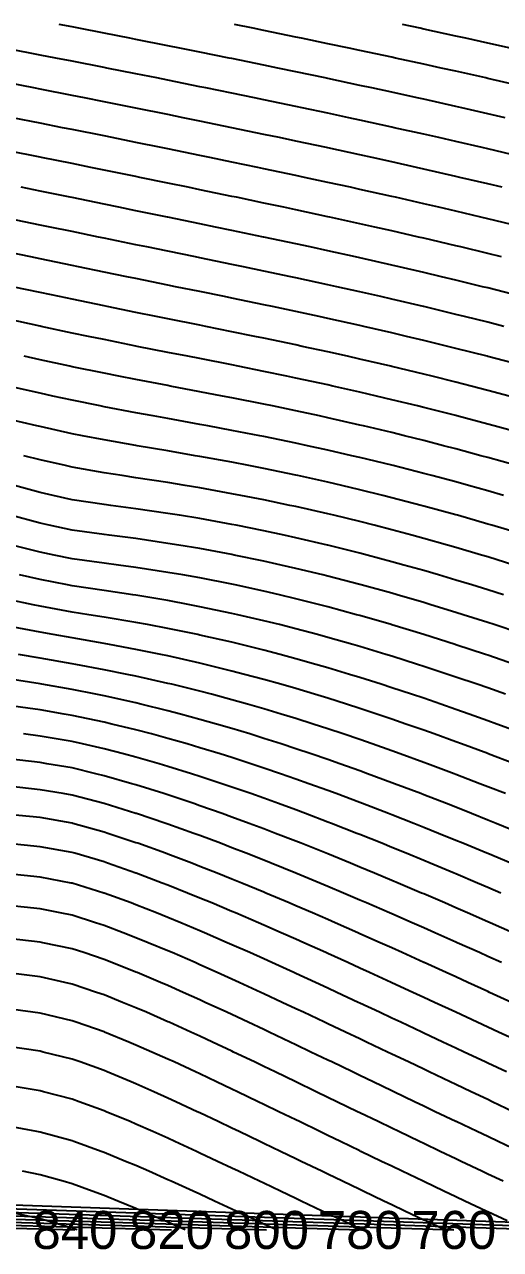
# Model space of a CAD drawing. Header units: metres. Extents: x 3386 to 5486, y 31 to 113.
# Drawn here: x 5098 to 5129.2, y 31.4 to 111.9 of the extents above; entities that cross this region are included whole.
import ezdxf
from ezdxf.enums import TextEntityAlignment as Align

# ---------------------------------------------------------------- set-up
doc = ezdxf.new("R2010")
doc.units = ezdxf.units.M
for name, color, linetype in [('Vs_140', 7, 'Continuous'), ('Vs_160', 7, 'Continuous'), ('Vs_180', 7, 'Continuous'), ('Vs_200', 7, 'Continuous'), ('Vs_220', 7, 'Continuous'), ('Vs_240', 7, 'Continuous'), ('Vs_260', 7, 'Continuous'), ('Vs_280', 7, 'Continuous'), ('Vs_300', 7, 'Continuous'), ('Vs_320', 7, 'Continuous'), ('Vs_340', 7, 'Continuous'), ('Vs_360', 7, 'Continuous'), ('Vs_380', 7, 'Continuous'), ('Vs_400', 7, 'Continuous'), ('Vs_420', 7, 'Continuous'), ('Vs_440', 7, 'Continuous'), ('Vs_460', 7, 'Continuous'), ('Vs_480', 7, 'Continuous'), ('Vs_500', 7, 'Continuous'), ('Vs_520', 7, 'Continuous'), ('Vs_540', 7, 'Continuous'), ('Vs_560', 7, 'Continuous'), ('Vs_580', 7, 'Continuous'), ('Vs_600', 7, 'Continuous'), ('Vs_620', 7, 'Continuous'), ('Vs_640', 7, 'Continuous'), ('Vs_660', 7, 'Continuous'), ('Vs_680', 7, 'Continuous'), ('Vs_700', 7, 'Continuous'), ('Vs_720', 7, 'Continuous'), ('Vs_740', 7, 'Continuous'), ('Vs_760', 7, 'Continuous'), ('Vs_780', 7, 'Continuous'), ('Vs_800', 7, 'Continuous'), ('Vs_820', 7, 'Continuous'), ('Vs_840', 7, 'Continuous'), ('Vs_860', 7, 'Continuous'), ('Vs_880', 7, 'Continuous'), ('Vs_900', 7, 'Continuous'), ('Vs_920', 7, 'Continuous')]:
    doc.layers.add(name, color=color, linetype=linetype)

msp = doc.modelspace()

# ---------------------------------------------------------------- linework, layer by layer
at = {"layer": 'Vs_140'}
msp.add_lwpolyline([(5129.908, 110.392), (5128.413, 110.727), (5126.975, 111.045), (5126.312, 111.191), (5124.211, 111.649), (5123.979, 111.698), (5122.816, 111.948)], dxfattribs=at)
at = {"layer": 'Vs_160'}
msp.add_lwpolyline([(5130.514, 107.922), (5128.413, 108.401), (5128.276, 108.432), (5126.312, 108.873), (5125.349, 109.085), (5124.211, 109.336), (5122.36, 109.739), (5122.11, 109.793), (5120.008, 110.243), (5119.301, 110.392), (5117.907, 110.686), (5116.18, 111.045), (5115.806, 111.123), (5113.705, 111.554), (5112.995, 111.698), (5111.764, 111.948)], dxfattribs=at)
at = {"layer": 'Vs_180'}
msp.add_lwpolyline([(5129.553, 105.819), (5128.413, 106.083), (5126.703, 106.472), (5126.312, 106.561), (5124.211, 107.031), (5123.782, 107.126), (5122.11, 107.493), (5120.791, 107.779), (5120.008, 107.948), (5117.907, 108.396), (5117.735, 108.432), (5115.806, 108.837), (5114.61, 109.085), (5113.705, 109.273), (5111.604, 109.703), (5111.427, 109.739), (5109.503, 110.128), (5108.186, 110.392), (5107.402, 110.549), (5105.301, 110.965), (5104.893, 111.045), (5103.2, 111.377), (5101.545, 111.698), (5101.098, 111.785), (5100.249, 111.948)], dxfattribs=at)
at = {"layer": 'Vs_200'}
msp.add_lwpolyline([(5130.514, 103.278), (5128.413, 103.772), (5128.038, 103.859), (5126.312, 104.258), (5125.189, 104.513), (5124.211, 104.734), (5122.271, 105.166), (5122.11, 105.202), (5120.008, 105.661), (5119.275, 105.819), (5117.907, 106.113), (5116.212, 106.472), (5115.806, 106.558), (5113.705, 106.997), (5113.084, 107.126), (5111.604, 107.431), (5109.899, 107.779), (5109.503, 107.86), (5107.402, 108.284), (5106.663, 108.432), (5105.301, 108.705), (5103.379, 109.085), (5103.2, 109.121), (5101.098, 109.534), (5100.044, 109.739), (5098.997, 109.942), (5096.896, 110.346)], dxfattribs=at)
at = {"layer": 'Vs_220'}
msp.add_lwpolyline([(5129.354, 101.246), (5128.413, 101.471), (5126.585, 101.899), (5126.312, 101.963), (5124.211, 102.446), (5123.736, 102.553), (5122.11, 102.919), (5120.809, 103.206), (5120.008, 103.383), (5117.907, 103.838), (5117.808, 103.859), (5115.806, 104.287), (5114.732, 104.513), (5113.705, 104.729), (5111.604, 105.165), (5111.6, 105.166), (5109.503, 105.597), (5108.41, 105.819), (5107.402, 106.024), (5105.301, 106.448), (5105.18, 106.472), (5103.2, 106.869), (5101.907, 107.126), (5101.098, 107.286), (5098.997, 107.699), (5098.589, 107.779), (5096.896, 108.108)], dxfattribs=at)
at = {"layer": 'Vs_240'}
msp.add_lwpolyline([(5130.514, 98.668), (5128.413, 99.179), (5127.964, 99.286), (5126.312, 99.679), (5125.192, 99.94), (5124.211, 100.168), (5122.341, 100.593), (5122.11, 100.645), (5120.008, 101.113), (5119.401, 101.246), (5117.907, 101.572), (5116.383, 101.899), (5115.806, 102.023), (5113.705, 102.467), (5113.296, 102.553), (5111.604, 102.906), (5110.15, 103.206), (5109.503, 103.34), (5107.402, 103.77), (5106.96, 103.859), (5105.301, 104.196), (5103.735, 104.513), (5103.2, 104.621), (5101.098, 105.042), (5100.478, 105.166), (5098.997, 105.46), (5097.181, 105.819)], dxfattribs=at)
at = {"layer": 'Vs_260'}
msp.add_lwpolyline([(5129.326, 96.673), (5128.413, 96.899), (5126.641, 97.327), (5126.312, 97.406), (5124.211, 97.901), (5123.866, 97.98), (5122.11, 98.383), (5120.998, 98.633), (5120.008, 98.855), (5118.046, 99.286), (5117.907, 99.317), (5115.806, 99.77), (5115.004, 99.94), (5113.705, 100.215), (5111.897, 100.593), (5111.604, 100.654), (5109.503, 101.089), (5108.738, 101.246), (5107.402, 101.521), (5105.546, 101.899), (5105.301, 101.95), (5103.2, 102.377), (5102.332, 102.553), (5101.098, 102.802), (5099.095, 103.206), (5098.997, 103.226), (5096.896, 103.646)], dxfattribs=at)
at = {"layer": 'Vs_280'}
msp.add_lwpolyline([(5130.514, 94.101), (5128.413, 94.63), (5128.072, 94.714), (5126.312, 95.145), (5125.382, 95.367), (5124.211, 95.646), (5122.6, 96.02), (5122.11, 96.134), (5120.008, 96.609), (5119.718, 96.673), (5117.907, 97.073), (5116.734, 97.327), (5115.806, 97.527), (5113.705, 97.973), (5113.67, 97.98), (5111.604, 98.412), (5110.533, 98.633), (5109.503, 98.846), (5107.402, 99.278), (5107.36, 99.286), (5105.301, 99.708), (5104.168, 99.94), (5103.2, 100.138), (5101.098, 100.567), (5100.97, 100.593), (5098.997, 100.995), (5097.76, 101.246)], dxfattribs=at)
at = {"layer": 'Vs_300'}
msp.add_lwpolyline([(5129.478, 92.101), (5128.413, 92.373), (5126.887, 92.754), (5126.312, 92.897), (5124.211, 93.405), (5124.201, 93.407), (5122.11, 93.898), (5121.398, 94.06), (5120.008, 94.377), (5118.491, 94.714), (5117.907, 94.843), (5115.806, 95.297), (5115.477, 95.367), (5113.705, 95.742), (5112.37, 96.02), (5111.604, 96.18), (5109.503, 96.612), (5109.205, 96.673), (5107.402, 97.043), (5106.014, 97.327), (5105.301, 97.473), (5103.2, 97.903), (5102.828, 97.98), (5101.098, 98.336), (5099.655, 98.633), (5098.997, 98.769), (5096.896, 99.201)], dxfattribs=at)
at = {"layer": 'Vs_320'}
msp.add_lwpolyline([(5130.514, 89.58), (5128.413, 90.13), (5128.37, 90.141), (5126.312, 90.663), (5125.779, 90.794), (5124.211, 91.179), (5123.081, 91.447), (5122.11, 91.678), (5120.269, 92.101), (5120.008, 92.16), (5117.907, 92.628), (5117.327, 92.754), (5115.806, 93.083), (5114.267, 93.407), (5113.705, 93.526), (5111.604, 93.96), (5111.112, 94.06), (5109.503, 94.389), (5107.905, 94.714), (5107.402, 94.816), (5105.301, 95.244), (5104.7, 95.367), (5103.2, 95.674), (5101.528, 96.02), (5101.098, 96.109), (5098.997, 96.547), (5098.392, 96.673), (5096.896, 96.986)], dxfattribs=at)
at = {"layer": 'Vs_340'}
msp.add_lwpolyline([(5129.809, 87.528), (5128.413, 87.9), (5127.331, 88.181), (5126.312, 88.444), (5124.75, 88.834), (5124.211, 88.968), (5122.11, 89.474), (5122.051, 89.487), (5120.008, 89.961), (5119.207, 90.141), (5117.907, 90.431), (5116.229, 90.794), (5115.806, 90.885), (5113.705, 91.326), (5113.11, 91.447), (5111.604, 91.756), (5109.89, 92.101), (5109.503, 92.179), (5107.402, 92.599), (5106.634, 92.754), (5105.301, 93.022), (5103.415, 93.407), (5103.2, 93.451), (5101.098, 93.887), (5100.277, 94.06), (5098.997, 94.329), (5097.189, 94.714)], dxfattribs=at)
at = {"layer": 'Vs_360'}
msp.add_lwpolyline([(5130.514, 85.109), (5128.842, 85.568), (5128.413, 85.685), (5126.384, 86.221), (5126.312, 86.24), (5124.211, 86.775), (5123.804, 86.874), (5122.11, 87.289), (5121.092, 87.528), (5120.008, 87.782), (5118.234, 88.181), (5117.907, 88.254), (5115.806, 88.709), (5115.202, 88.834), (5113.705, 89.146), (5112.01, 89.487), (5111.604, 89.57), (5109.503, 89.985), (5108.702, 90.141), (5107.402, 90.396), (5105.384, 90.794), (5105.301, 90.81), (5103.2, 91.234), (5102.172, 91.447), (5101.098, 91.67), (5099.076, 92.101), (5098.997, 92.117), (5096.896, 92.572)], dxfattribs=at)
at = {"layer": 'Vs_380'}
msp.add_lwpolyline([(5130.292, 82.955), (5128.413, 83.483), (5127.953, 83.608), (5126.312, 84.052), (5125.509, 84.261), (5124.211, 84.598), (5122.944, 84.915), (5122.11, 85.122), (5120.238, 85.568), (5120.008, 85.622), (5117.907, 86.1), (5117.347, 86.221), (5115.806, 86.555), (5114.262, 86.874), (5113.705, 86.99), (5111.604, 87.407), (5110.974, 87.528), (5109.503, 87.811), (5107.552, 88.181), (5107.402, 88.21), (5105.301, 88.611), (5104.164, 88.834), (5103.2, 89.025), (5101.098, 89.458), (5100.962, 89.487), (5098.997, 89.91), (5097.96, 90.141)], dxfattribs=at)
at = {"layer": 'Vs_400'}
msp.add_lwpolyline([(5129.451, 80.995), (5128.413, 81.294), (5127.143, 81.648), (5126.312, 81.879), (5124.729, 82.302), (5124.211, 82.439), (5122.188, 82.955), (5122.11, 82.975), (5120.008, 83.485), (5119.475, 83.608), (5117.907, 83.969), (5116.569, 84.261), (5115.806, 84.428), (5113.705, 84.861), (5113.432, 84.915), (5111.604, 85.273), (5110.022, 85.568), (5109.503, 85.665), (5107.402, 86.047), (5106.437, 86.221), (5105.301, 86.429), (5103.2, 86.825), (5102.956, 86.874), (5101.098, 87.251), (5099.833, 87.528), (5098.997, 87.71), (5096.93, 88.181)], dxfattribs=at)
at = {"layer": 'Vs_420'}
msp.add_lwpolyline([(5130.514, 78.491), (5128.69, 79.035), (5128.413, 79.117), (5126.42, 79.688), (5126.312, 79.719), (5124.211, 80.296), (5124.038, 80.342), (5122.11, 80.847), (5121.516, 80.995), (5120.008, 81.369), (5118.825, 81.648), (5117.907, 81.863), (5115.927, 82.302), (5115.806, 82.328), (5113.705, 82.764), (5112.723, 82.955), (5111.604, 83.172), (5109.503, 83.555), (5109.192, 83.608), (5107.402, 83.918), (5105.37, 84.261), (5105.301, 84.273), (5103.2, 84.641), (5101.79, 84.915), (5101.098, 85.05), (5098.997, 85.516), (5098.783, 85.568), (5096.896, 86.016)], dxfattribs=at)
at = {"layer": 'Vs_440'}
msp.add_lwpolyline([(5130.133, 76.422), (5128.413, 76.951), (5127.995, 77.075), (5126.312, 77.573), (5125.765, 77.729), (5124.211, 78.168), (5123.425, 78.382), (5122.11, 78.736), (5120.948, 79.035), (5120.008, 79.275), (5118.299, 79.688), (5117.907, 79.783), (5115.806, 80.258), (5115.411, 80.342), (5113.705, 80.701), (5112.196, 80.995), (5111.604, 81.11), (5109.503, 81.487), (5108.528, 81.648), (5107.402, 81.836), (5105.301, 82.163), (5104.392, 82.302), (5103.2, 82.488), (5101.098, 82.857), (5100.673, 82.955), (5098.997, 83.336), (5097.928, 83.608)], dxfattribs=at)
at = {"layer": 'Vs_460'}
msp.add_lwpolyline([(5129.455, 74.462), (5128.413, 74.792), (5127.364, 75.116), (5126.312, 75.436), (5125.186, 75.769), (5124.211, 76.054), (5122.9, 76.422), (5122.11, 76.642), (5120.482, 77.075), (5120.008, 77.2), (5117.907, 77.725), (5117.893, 77.729), (5115.806, 78.217), (5115.046, 78.382), (5113.705, 78.672), (5111.875, 79.035), (5111.604, 79.089), (5109.503, 79.469), (5108.149, 79.688), (5107.402, 79.81), (5105.301, 80.119), (5103.658, 80.342), (5103.2, 80.405), (5101.098, 80.711), (5099.868, 80.995), (5098.997, 81.198), (5097.324, 81.648)], dxfattribs=at)
at = {"layer": 'Vs_480'}
msp.add_lwpolyline([(5130.514, 71.947), (5128.833, 72.503), (5128.413, 72.64), (5126.795, 73.156), (5126.312, 73.308), (5124.674, 73.809), (5124.211, 73.949), (5122.452, 74.462), (5122.11, 74.561), (5120.105, 75.116), (5120.008, 75.142), (5117.907, 75.689), (5117.583, 75.769), (5115.806, 76.201), (5114.829, 76.422), (5113.705, 76.674), (5111.759, 77.075), (5111.604, 77.107), (5109.503, 77.499), (5108.116, 77.729), (5107.402, 77.847), (5105.301, 78.154), (5103.546, 78.382), (5103.2, 78.427), (5101.098, 78.705), (5099.601, 79.035), (5098.997, 79.171), (5097.066, 79.688)], dxfattribs=at)
at = {"layer": 'Vs_500'}
msp.add_lwpolyline([(5130.173, 69.889), (5128.413, 70.49), (5128.255, 70.543), (5126.312, 71.184), (5126.275, 71.196), (5124.217, 71.849), (5124.211, 71.851), (5122.11, 72.49), (5122.066, 72.503), (5120.008, 73.097), (5119.795, 73.156), (5117.907, 73.67), (5117.369, 73.809), (5115.806, 74.207), (5114.735, 74.462), (5113.705, 74.705), (5111.813, 75.116), (5111.604, 75.16), (5109.503, 75.573), (5108.388, 75.769), (5107.402, 75.94), (5105.301, 76.264), (5104.147, 76.422), (5103.2, 76.551), (5101.098, 76.835), (5099.925, 77.075), (5098.997, 77.27), (5097.17, 77.729)], dxfattribs=at)
at = {"layer": 'Vs_520'}
msp.add_lwpolyline([(5129.576, 67.93), (5128.413, 68.34), (5127.711, 68.583), (5126.312, 69.061), (5125.789, 69.236), (5124.211, 69.757), (5123.797, 69.889), (5122.11, 70.424), (5121.722, 70.543), (5120.008, 71.06), (5119.54, 71.196), (5117.907, 71.663), (5117.223, 71.849), (5115.806, 72.229), (5114.726, 72.503), (5113.705, 72.757), (5111.982, 73.156), (5111.604, 73.242), (5109.503, 73.684), (5108.845, 73.809), (5107.402, 74.08), (5105.301, 74.432), (5105.102, 74.462), (5103.2, 74.75), (5101.098, 75.059), (5100.803, 75.116), (5098.997, 75.466), (5097.657, 75.769)], dxfattribs=at)
at = {"layer": 'Vs_540'}
msp.add_lwpolyline([(5130.514, 65.413), (5129.005, 65.97), (5128.413, 66.186), (5127.194, 66.623), (5126.312, 66.936), (5125.332, 67.276), (5124.211, 67.661), (5123.408, 67.93), (5122.11, 68.359), (5121.411, 68.583), (5120.008, 69.026), (5119.323, 69.236), (5117.907, 69.662), (5117.119, 69.889), (5115.806, 70.262), (5114.764, 70.543), (5113.705, 70.823), (5112.207, 71.196), (5111.604, 71.343), (5109.503, 71.82), (5109.362, 71.849), (5107.402, 72.252), (5106.056, 72.503), (5105.301, 72.64), (5103.2, 72.993), (5102.201, 73.156), (5101.098, 73.333), (5098.997, 73.719), (5098.552, 73.809), (5096.896, 74.153)], dxfattribs=at)
at = {"layer": 'Vs_560'}
msp.add_lwpolyline([(5130.168, 63.357), (5128.449, 64.01), (5128.413, 64.024), (5126.693, 64.663), (5126.312, 64.803), (5124.891, 65.317), (5124.211, 65.559), (5123.036, 65.97), (5122.11, 66.289), (5121.118, 66.623), (5120.008, 66.991), (5119.122, 67.276), (5117.907, 67.661), (5117.03, 67.93), (5115.806, 68.297), (5114.814, 68.583), (5113.705, 68.896), (5112.437, 69.236), (5111.604, 69.455), (5109.842, 69.889), (5109.503, 69.971), (5107.402, 70.443), (5106.923, 70.543), (5105.301, 70.872), (5103.563, 71.196), (5103.2, 71.262), (5101.098, 71.628), (5099.854, 71.849), (5098.997, 72.003), (5096.896, 72.396)], dxfattribs=at)
at = {"layer": 'Vs_580'}
msp.add_lwpolyline([(5129.57, 61.397), (5128.413, 61.851), (5127.899, 62.05), (5126.312, 62.659), (5126.196, 62.704), (5124.454, 63.357), (5124.211, 63.447), (5122.666, 64.01), (5122.11, 64.21), (5120.825, 64.663), (5120.008, 64.947), (5118.919, 65.317), (5117.907, 65.654), (5116.934, 65.97), (5115.806, 66.329), (5114.849, 66.623), (5113.705, 66.968), (5112.637, 67.276), (5111.604, 67.568), (5110.258, 67.93), (5109.503, 68.127), (5107.652, 68.583), (5107.402, 68.643), (5105.301, 69.114), (5104.711, 69.236), (5103.2, 69.543), (5101.34, 69.889), (5101.098, 69.934), (5098.997, 70.3), (5097.571, 70.543)], dxfattribs=at)
at = {"layer": 'Vs_600'}
msp.add_lwpolyline([(5130.514, 58.808), (5128.971, 59.437), (5128.413, 59.662), (5127.346, 60.09), (5126.312, 60.5), (5125.694, 60.744), (5124.211, 61.319), (5124.009, 61.397), (5122.286, 62.05), (5122.11, 62.116), (5120.518, 62.704), (5120.008, 62.889), (5118.697, 63.357), (5117.907, 63.634), (5116.812, 64.01), (5115.806, 64.349), (5114.847, 64.663), (5113.705, 65.03), (5112.782, 65.317), (5111.604, 65.674), (5110.59, 65.97), (5109.503, 66.279), (5108.226, 66.623), (5107.402, 66.84), (5105.628, 67.276), (5105.301, 67.355), (5103.2, 67.822), (5102.67, 67.93), (5101.098, 68.243), (5099.108, 68.583), (5098.997, 68.602), (5096.896, 68.931)], dxfattribs=at)
at = {"layer": 'Vs_620'}
msp.add_lwpolyline([(5129.924, 56.824), (5128.413, 57.456), (5128.362, 57.477), (5126.781, 58.131), (5126.312, 58.322), (5125.177, 58.784), (5124.211, 59.172), (5123.546, 59.437), (5122.11, 60.002), (5121.884, 60.09), (5120.185, 60.744), (5120.008, 60.811), (5118.443, 61.397), (5117.907, 61.594), (5116.648, 62.05), (5115.806, 62.35), (5114.791, 62.704), (5113.705, 63.074), (5112.856, 63.357), (5111.604, 63.764), (5110.822, 64.01), (5109.503, 64.415), (5108.659, 64.663), (5107.402, 65.024), (5106.319, 65.317), (5105.301, 65.585), (5103.715, 65.97), (5103.2, 66.092), (5101.098, 66.536), (5100.586, 66.623), (5098.997, 66.894), (5096.896, 67.198)], dxfattribs=at)
at = {"layer": 'Vs_640'}
msp.add_lwpolyline([(5129.262, 54.864), (5128.413, 55.228), (5127.737, 55.518), (5126.312, 56.122), (5126.196, 56.171), (5124.637, 56.824), (5124.211, 57.001), (5123.056, 57.477), (5122.11, 57.863), (5121.45, 58.131), (5120.008, 58.707), (5119.814, 58.784), (5118.144, 59.437), (5117.907, 59.528), (5116.432, 60.09), (5115.806, 60.324), (5114.67, 60.744), (5113.705, 61.092), (5112.846, 61.397), (5111.604, 61.828), (5110.947, 62.05), (5109.503, 62.527), (5108.95, 62.704), (5107.402, 63.185), (5106.819, 63.357), (5105.301, 63.794), (5104.489, 64.01), (5103.2, 64.344), (5101.79, 64.663), (5101.098, 64.817), (5098.997, 65.173), (5097.912, 65.317)], dxfattribs=at)
at = {"layer": 'Vs_660'}
msp.add_lwpolyline([(5130.056, 52.251), (5128.576, 52.905), (5128.413, 52.976), (5127.086, 53.558), (5126.312, 53.894), (5125.583, 54.211), (5124.211, 54.801), (5124.064, 54.864), (5122.53, 55.518), (5122.11, 55.695), (5120.976, 56.171), (5120.008, 56.572), (5119.397, 56.824), (5117.907, 57.43), (5117.791, 57.477), (5116.152, 58.131), (5115.806, 58.266), (5114.473, 58.784), (5113.705, 59.076), (5112.745, 59.437), (5111.604, 59.857), (5110.959, 60.09), (5109.503, 60.604), (5109.097, 60.744), (5107.402, 61.311), (5107.135, 61.397), (5105.301, 61.97), (5105.026, 62.05), (5103.2, 62.568), (5102.655, 62.704), (5101.098, 63.081), (5099.449, 63.357), (5098.997, 63.432), (5096.896, 63.685)], dxfattribs=at)
at = {"layer": 'Vs_680'}
msp.add_lwpolyline([(5129.314, 50.291), (5128.413, 50.696), (5127.862, 50.945), (5126.401, 51.598), (5126.312, 51.638), (5124.933, 52.251), (5124.211, 52.57), (5123.453, 52.905), (5122.11, 53.492), (5121.959, 53.558), (5120.451, 54.211), (5120.008, 54.401), (5118.924, 54.864), (5117.907, 55.293), (5117.375, 55.518), (5115.806, 56.168), (5115.799, 56.171), (5114.192, 56.824), (5113.705, 57.019), (5112.547, 57.477), (5111.604, 57.844), (5110.854, 58.131), (5109.503, 58.637), (5109.102, 58.784), (5107.402, 59.392), (5107.272, 59.437), (5105.332, 60.09), (5105.301, 60.101), (5103.212, 60.744), (5103.2, 60.748), (5101.098, 61.297), (5100.508, 61.397), (5098.997, 61.652), (5096.896, 61.884)], dxfattribs=at)
at = {"layer": 'Vs_700'}
for points in [[(5129.962, 47.678), (5128.538, 48.332), (5128.413, 48.389), (5127.111, 48.985), (5126.312, 49.349), (5125.678, 49.638), (5124.239, 50.291), (5124.211, 50.304), (5122.793, 50.945), (5122.11, 51.251), (5121.337, 51.598), (5120.008, 52.189), (5119.868, 52.251), (5118.386, 52.905), (5117.907, 53.113), (5116.887, 53.558), (5115.806, 54.023), (5115.366, 54.211), (5113.821, 54.864), (5113.705, 54.913), (5112.244, 55.518), (5111.604, 55.778), (5110.628, 56.171), (5109.503, 56.616), (5108.964, 56.824), (5107.402, 57.417), (5107.236, 57.477), (5105.417, 58.131), (5105.301, 58.172), (5103.444, 58.784), (5103.2, 58.863), (5101.158, 59.437), (5101.098, 59.454), (5098.997, 59.817), (5096.896, 60.033)], [(4884.301, 41.726), (5144.766, 32.719)]]:
    msp.add_lwpolyline(points, dxfattribs=at)
at = {"layer": 'Vs_720'}
for points in [[(5130.514, 45.073), (5129.128, 45.719), (5128.413, 46.05), (5127.723, 46.372), (5126.316, 47.025), (5126.312, 47.027), (5124.908, 47.678), (5124.211, 48), (5123.495, 48.332), (5122.11, 48.97), (5122.077, 48.985), (5120.653, 49.638), (5120.008, 49.932), (5119.22, 50.291), (5117.907, 50.885), (5117.776, 50.945), (5116.319, 51.598), (5115.806, 51.826), (5114.846, 52.251), (5113.705, 52.751), (5113.352, 52.905), (5111.832, 53.558), (5111.604, 53.655), (5110.278, 54.211), (5109.503, 54.532), (5108.682, 54.864), (5107.402, 55.375), (5107.03, 55.518), (5105.304, 56.171), (5105.301, 56.172), (5103.429, 56.824), (5103.2, 56.903), (5101.281, 57.477), (5101.098, 57.531), (5098.997, 57.903), (5096.896, 58.116)], [(4891.051, 41.058), (5138.498, 32.719)]]:
    msp.add_lwpolyline(points, dxfattribs=at)
at = {"layer": 'Vs_740'}
for points in [[(5129.64, 43.106), (5128.413, 43.682), (5128.249, 43.759), (5126.86, 44.412), (5126.312, 44.67), (5125.472, 45.065), (5124.211, 45.658), (5124.082, 45.719), (5122.692, 46.372), (5122.11, 46.645), (5121.299, 47.025), (5120.008, 47.628), (5119.901, 47.678), (5118.498, 48.332), (5117.907, 48.605), (5117.086, 48.985), (5115.806, 49.573), (5115.665, 49.638), (5114.229, 50.291), (5113.705, 50.528), (5112.776, 50.945), (5111.604, 51.465), (5111.302, 51.598), (5109.799, 52.251), (5109.503, 52.378), (5108.253, 52.905), (5107.402, 53.258), (5106.654, 53.558), (5105.301, 54.093), (5104.98, 54.211), (5103.2, 54.859), (5103.183, 54.864), (5101.098, 55.505), (5101.031, 55.518), (5098.997, 55.904), (5096.896, 56.123)], [(4897.832, 40.411), (5132.321, 32.719)]]:
    msp.add_lwpolyline(points, dxfattribs=at)
at = {"layer": 'Vs_760'}
for points in [[(5130.085, 40.492), (5128.701, 41.146), (5128.413, 41.282), (5127.321, 41.799), (5126.312, 42.277), (5125.944, 42.452), (5124.57, 43.106), (5124.211, 43.276), (5123.196, 43.759), (5122.11, 44.275), (5121.823, 44.412), (5120.449, 45.065), (5120.008, 45.274), (5119.073, 45.719), (5117.907, 46.27), (5117.693, 46.372), (5116.307, 47.025), (5115.806, 47.26), (5114.913, 47.678), (5113.705, 48.241), (5113.508, 48.332), (5112.087, 48.985), (5111.604, 49.206), (5110.645, 49.638), (5109.503, 50.149), (5109.179, 50.291), (5107.674, 50.945), (5107.402, 51.062), (5106.105, 51.598), (5105.301, 51.928), (5104.452, 52.251), (5103.2, 52.724), (5102.638, 52.905), (5101.098, 53.4), (5100.315, 53.558), (5098.997, 53.817), (5096.896, 54.046)], [(4904.663, 39.781), (5126.183, 32.719)]]:
    msp.add_lwpolyline(points, dxfattribs=at)
at = {"layer": 'Vs_780'}
for points in [[(5130.471, 37.879), (5129.087, 38.533), (5128.413, 38.852), (5127.709, 39.186), (5126.336, 39.839), (5126.312, 39.851), (5124.967, 40.492), (5124.211, 40.854), (5123.602, 41.146), (5122.24, 41.799), (5122.11, 41.862), (5120.879, 42.452), (5120.008, 42.87), (5119.52, 43.106), (5118.159, 43.759), (5117.907, 43.88), (5116.796, 44.412), (5115.806, 44.885), (5115.429, 45.065), (5114.056, 45.719), (5113.705, 45.885), (5112.67, 46.372), (5111.604, 46.872), (5111.273, 47.025), (5109.856, 47.678), (5109.503, 47.84), (5108.405, 48.332), (5107.402, 48.779), (5106.919, 48.985), (5105.382, 49.638), (5105.301, 49.672), (5103.72, 50.291), (5103.2, 50.494), (5101.863, 50.945), (5101.098, 51.198), (5099.171, 51.598), (5098.997, 51.634), (5096.896, 51.878)], [(4911.549, 39.165), (5120.039, 32.719)]]:
    msp.add_lwpolyline(points, dxfattribs=at)
at = {"layer": 'Vs_800'}
for points in [[(5129.416, 35.92), (5128.413, 36.393), (5128.033, 36.573), (5126.657, 37.226), (5126.312, 37.39), (5125.286, 37.879), (5124.211, 38.394), (5123.922, 38.533), (5122.562, 39.186), (5122.11, 39.403), (5121.205, 39.839), (5120.008, 40.417), (5119.853, 40.492), (5118.501, 41.146), (5117.907, 41.433), (5117.149, 41.799), (5115.806, 42.449), (5115.799, 42.452), (5114.441, 43.106), (5113.705, 43.46), (5113.078, 43.759), (5111.71, 44.412), (5111.604, 44.462), (5110.319, 45.065), (5109.503, 45.448), (5108.91, 45.719), (5107.479, 46.372), (5107.402, 46.407), (5105.981, 47.025), (5105.301, 47.32), (5104.412, 47.678), (5103.2, 48.164), (5102.714, 48.332), (5101.098, 48.88), (5100.626, 48.985), (5098.997, 49.345), (5096.896, 49.615)], [(4918.526, 38.566), (5113.874, 32.719)]]:
    msp.add_lwpolyline(points, dxfattribs=at)
at = {"layer": 'Vs_820'}
for points in [[(5129.695, 33.307), (5128.413, 33.907), (5128.301, 33.96), (5126.914, 34.613), (5126.312, 34.898), (5125.535, 35.266), (5124.211, 35.898), (5124.164, 35.92), (5122.798, 36.573), (5122.11, 36.904), (5121.438, 37.226), (5120.084, 37.879), (5120.008, 37.916), (5118.731, 38.533), (5117.907, 38.932), (5117.381, 39.186), (5116.034, 39.839), (5115.806, 39.95), (5114.682, 40.492), (5113.705, 40.966), (5113.33, 41.146), (5111.971, 41.799), (5111.604, 41.975), (5110.597, 42.452), (5109.503, 42.971), (5109.213, 43.106), (5107.799, 43.759), (5107.402, 43.942), (5106.34, 44.412), (5105.301, 44.871), (5104.828, 45.065), (5103.231, 45.719), (5103.2, 45.732), (5101.369, 46.372), (5101.098, 46.467), (5098.997, 46.958), (5098.524, 47.025), (5096.896, 47.25)], [(4925.607, 37.98), (5107.636, 32.719)]]:
    msp.add_lwpolyline(points, dxfattribs=at)
at = {"layer": 'Vs_840'}
for points in [[(5125.585, 32.719), (5124.339, 33.307), (5124.211, 33.367), (5122.96, 33.96), (5122.11, 34.365), (5121.588, 34.613), (5120.223, 35.266), (5120.008, 35.37), (5118.861, 35.92), (5117.907, 36.379), (5117.504, 36.573), (5116.15, 37.226), (5115.806, 37.392), (5114.793, 37.879), (5113.705, 38.406), (5113.439, 38.533), (5112.078, 39.186), (5111.604, 39.414), (5110.707, 39.839), (5109.503, 40.412), (5109.329, 40.492), (5107.921, 41.146), (5107.402, 41.387), (5106.476, 41.799), (5105.301, 42.324), (5104.991, 42.452), (5103.414, 43.106), (5103.2, 43.194), (5101.639, 43.759), (5101.098, 43.954), (5099.209, 44.412), (5098.997, 44.463), (5096.896, 44.782)], [(4932.833, 37.408), (5101.289, 32.719)]]:
    msp.add_lwpolyline(points, dxfattribs=at)
at = {"layer": 'Vs_860'}
msp.add_lwpolyline([(5120.144, 32.719), (5120.008, 32.783), (5118.902, 33.307), (5117.907, 33.78), (5117.529, 33.96), (5116.158, 34.613), (5115.806, 34.782), (5114.786, 35.266), (5113.705, 35.784), (5113.418, 35.92), (5112.043, 36.573), (5111.604, 36.783), (5110.66, 37.226), (5109.503, 37.773), (5109.272, 37.879), (5107.857, 38.533), (5107.402, 38.744), (5106.406, 39.186), (5105.301, 39.68), (5104.916, 39.839), (5103.348, 40.492), (5103.2, 40.554), (5101.575, 41.146), (5101.098, 41.318), (5099.216, 41.799), (5098.997, 41.855), (5096.896, 42.21)], dxfattribs=at)
at = {"layer": 'Vs_880'}
msp.add_lwpolyline([(5114.531, 32.719), (5113.705, 33.108), (5113.277, 33.307), (5111.879, 33.96), (5111.604, 34.089), (5110.468, 34.613), (5109.503, 35.062), (5109.051, 35.266), (5107.618, 35.92), (5107.402, 36.019), (5106.139, 36.573), (5105.301, 36.944), (5104.617, 37.226), (5103.2, 37.815), (5103.022, 37.879), (5101.226, 38.533), (5101.098, 38.579), (5098.997, 39.146), (5098.787, 39.186), (5096.896, 39.536)], dxfattribs=at)
at = {"layer": 'Vs_900'}
msp.add_lwpolyline([(5108.531, 32.719), (5107.402, 33.222), (5107.204, 33.307), (5105.685, 33.96), (5105.301, 34.126), (5104.103, 34.613), (5103.2, 34.983), (5102.422, 35.266), (5101.098, 35.754), (5100.512, 35.92), (5098.997, 36.34), (5097.853, 36.573)], dxfattribs=at)
at = {"layer": 'Vs_920'}
msp.add_lwpolyline([(5101.425, 32.719), (5101.098, 32.838), (5099.461, 33.307), (5098.997, 33.439), (5096.896, 33.904)], dxfattribs=at)

# ---------------------------------------------------------------- texts
at = {"layer": 'Vs_760'}
msp.add_text('760', height=2.5, dxfattribs=at).set_placement((5126.183, 32.719), align=Align.MIDDLE_CENTER)
at = {"layer": 'Vs_780'}
msp.add_text('780', height=2.5, dxfattribs=at).set_placement((5120.039, 32.719), align=Align.MIDDLE_CENTER)
at = {"layer": 'Vs_800'}
msp.add_text('800', height=2.5, dxfattribs=at).set_placement((5113.874, 32.719), align=Align.MIDDLE_CENTER)
at = {"layer": 'Vs_820'}
msp.add_text('820', height=2.5, dxfattribs=at).set_placement((5107.636, 32.719), align=Align.MIDDLE_CENTER)
at = {"layer": 'Vs_840'}
msp.add_text('840', height=2.5, dxfattribs=at).set_placement((5101.289, 32.719), align=Align.MIDDLE_CENTER)

doc.saveas('drawing.dxf')
